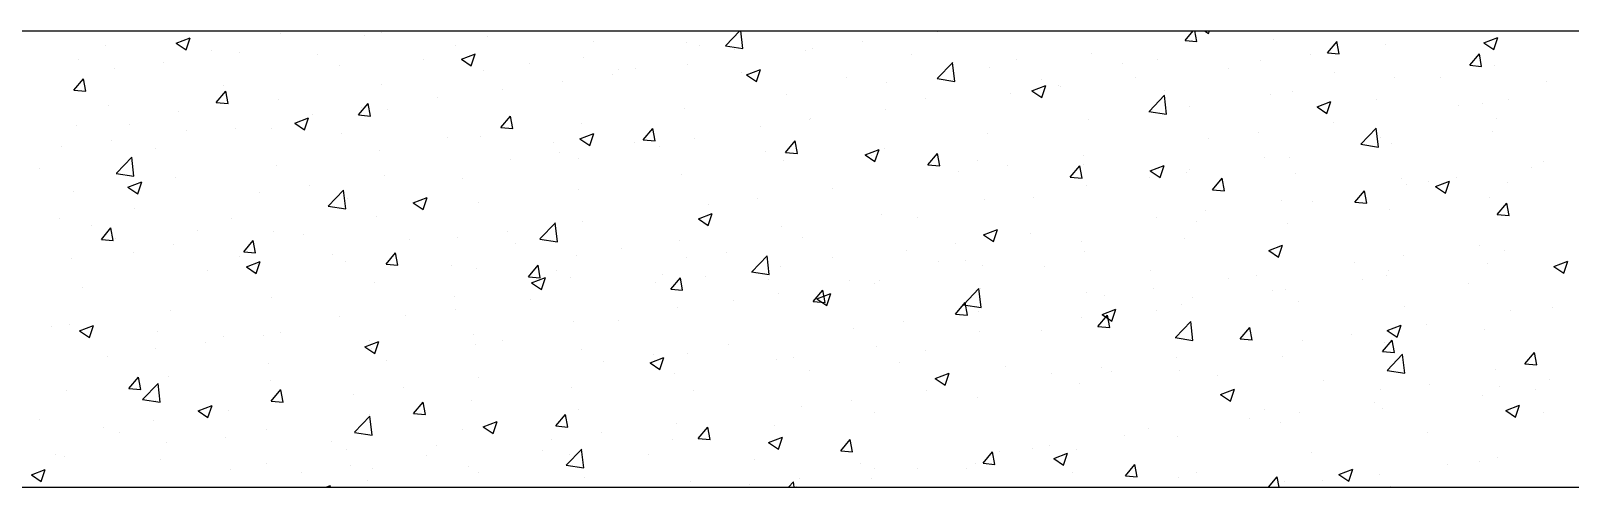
# Model space of a CAD drawing. Header units: millimetres. Extents: x 331487 to 517269, y 198509 to 399936.
# Drawn here: x 422219 to 422995, y 324819 to 325049 of the extents above; entities that cross this region are included whole.
import ezdxf

# ---------------------------------------------------------------- set-up
doc = ezdxf.new("R2010")
doc.units = ezdxf.units.MM
doc.header["$MEASUREMENT"] = 0
doc.layers.add('COLUMN', color=6, linetype='Continuous')

msp = doc.modelspace()

# ---------------------------------------------------------------- linework, layer by layer
at = {"layer": 'COLUMN'}
for p, q in [((421804.35, 325048.51), (423704.35, 325048.51)), ((421804.35, 324818.51), (423704.35, 324818.51))]:
    msp.add_line(p, q, dxfattribs=at)
at = {"layer": 'COLUMN', "color": 2, "linetype": 'Continuous'}
for p, q in [((422292.18, 325042.28), (422299.18, 325044.97)), ((422297.15, 325038.92), (422299.18, 325044.96)), ((422344.89, 325047.32), (422344.89, 325047.32)), ((422386.98, 325046.01), (422386.98, 325046.01)), ((422395.54, 325047.67), (422395.54, 325047.67)), ((422448.92, 325045.41), (422448.92, 325045.41)), ((422502.3, 325043.15), (422502.3, 325043.15)), ((422549.4, 325042.47), (422549.4, 325042.47)), ((422568.91, 325041), (422576.12, 325048.51)), ((422577.77, 325039.59), (422576.73, 325048.51)), ((422637.83, 325043.06), (422637.83, 325043.06)), ((422675.71, 325048.04), (422675.71, 325048.04)), ((422800.54, 325043.66), (422804.61, 325048.51)), ((422800.54, 325043.66), (422806.52, 325043.13)), ((422803.84, 325043.56), (422803.84, 325043.56)), ((422806.51, 325043.13), (422805.52, 325048.51)), ((422810.3, 325048.51), (422812.32, 325047.15)), ((422812.31, 325047.15), (422812.77, 325048.51)), ((422844.9, 325044.17), (422844.9, 325044.17)), ((422872.26, 325037.38), (422877.09, 325043.13)), ((422878.24, 325036.85), (422877.08, 325043.12)), ((422951.06, 325042.5), (422958.06, 325045.18)), ((422951.06, 325042.5), (422956.03, 325039.14)), ((422956.03, 325039.14), (422958.05, 325045.18)), ((422256.48, 325041), (422256.48, 325041)), ((422292.18, 325042.28), (422297.16, 325038.92)), ((422294.38, 325040.92), (422294.38, 325040.92)), ((422309.86, 325038.74), (422309.86, 325038.74)), ((422323.83, 325037.69), (422323.83, 325037.69)), ((422363.24, 325036.49), (422363.24, 325036.49)), ((422432.84, 325041.06), (422432.84, 325041.06)), ((422435.9, 325034.27), (422442.9, 325036.96)), ((422440.87, 325030.91), (422442.89, 325036.96)), ((422497.47, 325034.97), (422497.47, 325034.97)), ((422555.69, 325040.9), (422555.69, 325040.9)), ((422568.88, 325040.96), (422577.77, 325039.58)), ((422573.44, 325039.13), (422573.44, 325039.13)), ((422609.07, 325038.64), (422609.07, 325038.64)), ((422612.8, 325039.76), (422612.8, 325039.76)), ((422662.45, 325036.39), (422662.45, 325036.39)), ((422753.33, 325037.16), (422753.33, 325037.16)), ((422863.65, 325036.81), (422863.65, 325036.81)), ((422872.26, 325037.38), (422878.24, 325036.86)), ((422901.52, 325041.79), (422901.52, 325041.79)), ((422943.99, 325031.11), (422948.81, 325036.85)), ((422949.97, 325030.58), (422948.81, 325036.85)), ((422243.03, 325033.88), (422243.03, 325033.88)), ((422260.92, 325029.41), (422260.92, 325029.41)), ((422285.95, 325032.71), (422285.95, 325032.71)), ((422374.52, 325031.05), (422374.52, 325031.05)), ((422416.62, 325034.23), (422416.62, 325034.23)), ((422435.9, 325034.27), (422440.87, 325030.91)), ((422446.96, 325028.57), (422446.96, 325028.57)), ((422470.01, 325031.98), (422470.01, 325031.98)), ((422515.12, 325029.11), (422515.12, 325029.11)), ((422523.39, 325029.72), (422523.39, 325029.72)), ((422549.64, 325031.45), (422549.64, 325031.45)), ((422576.77, 325027.47), (422576.77, 325027.47)), ((422579.61, 325026.26), (422586.61, 325028.95)), ((422584.58, 325022.9), (422586.61, 325028.95)), ((422675.64, 325024.45), (422683.42, 325032.57)), ((422684.49, 325023.03), (422683.39, 325032.53)), ((422701.98, 325030.12), (422701.98, 325030.12)), ((422715.83, 325034.13), (422715.83, 325034.13)), ((422769.21, 325031.88), (422769.21, 325031.88)), ((422786.59, 325034.16), (422786.59, 325034.16)), ((422822.6, 325029.62), (422822.6, 325029.62)), ((422838.62, 325033.51), (422838.62, 325033.51)), ((422875.98, 325027.37), (422875.98, 325027.37)), ((422943.99, 325031.11), (422949.97, 325030.58)), ((422956.41, 325031.22), (422956.41, 325031.22)), ((422240.61, 325018.64), (422245.43, 325024.38)), ((422246.58, 325018.11), (422245.42, 325024.38)), ((422316.2, 325021.04), (422316.2, 325021.04)), ((422395.61, 325021.53), (422395.61, 325021.53)), ((422456.8, 325019.1), (422456.8, 325019.1)), ((422486.74, 325023.16), (422486.74, 325023.16)), ((422511.77, 325026.46), (422511.77, 325026.46)), ((422579.61, 325026.26), (422584.58, 325022.9)), ((422630.15, 325025.21), (422630.15, 325025.21)), ((422650.04, 325022.62), (422650.04, 325022.62)), ((422675.6, 325024.41), (422684.49, 325023.03)), ((422683.53, 325022.96), (422683.53, 325022.96)), ((422723.32, 325018.25), (422730.32, 325020.94)), ((422728.27, 325024.15), (422728.27, 325024.15)), ((422728.29, 325014.9), (422730.32, 325020.94)), ((422736.92, 325020.7), (422736.92, 325020.7)), ((422737.59, 325020.21), (422737.59, 325020.21)), ((422775.46, 325025.2), (422775.46, 325025.2)), ((422905.9, 325024.81), (422905.9, 325024.81)), ((422929.36, 325025.11), (422929.36, 325025.11)), ((422982.74, 325022.86), (422982.74, 325022.86)), ((422240.61, 325018.64), (422246.58, 325018.12)), ((422312.33, 325012.36), (422317.15, 325018.11)), ((422312.33, 325012.36), (422318.31, 325011.84)), ((422318.31, 325011.84), (422317.15, 325018.1)), ((422343.67, 325014.03), (422343.67, 325014.03)), ((422384.06, 325006.09), (422388.88, 325011.83)), ((422390.03, 325005.56), (422388.88, 325011.83)), ((422423.58, 325014.85), (422423.58, 325014.85)), ((422599.53, 325016.22), (422599.53, 325016.22)), ((422669.95, 325014.14), (422669.95, 325014.14)), ((422712.55, 325016.91), (422712.55, 325016.91)), ((422723.32, 325018.25), (422728.3, 325014.9)), ((422782.36, 325007.9), (422790.15, 325016.01)), ((422791.22, 325006.48), (422790.11, 325015.98)), ((422790.3, 325018.44), (422790.3, 325018.44)), ((422843.68, 325016.19), (422843.68, 325016.19)), ((422854.56, 325017.77), (422854.56, 325017.77)), ((422867.03, 325010.24), (422874.04, 325012.93)), ((422872, 325006.89), (422874.03, 325012.93)), ((422897.06, 325013.93), (422897.06, 325013.93)), ((422950.45, 325011.68), (422950.45, 325011.68)), ((422963.41, 325013.96), (422963.41, 325013.96)), ((422257.88, 325011.03), (422257.88, 325011.03)), ((422293.16, 325007.63), (422293.16, 325007.63)), ((422351.87, 325002.02), (422358.87, 325004.7)), ((422356.84, 324998.66), (422358.87, 325004.7)), ((422360.67, 325006.57), (422360.67, 325006.57)), ((422384.06, 325006.09), (422390.03, 325005.57)), ((422385.71, 325009.86), (422385.71, 325009.86)), ((422398.48, 325009.09), (422398.48, 325009.09)), ((422455.78, 324999.81), (422460.6, 325005.56)), ((422461.76, 324999.28), (422460.6, 325005.55)), ((422548.19, 325009.18), (422548.19, 325009.18)), ((422611.53, 325003.61), (422611.53, 325003.61)), ((422611.63, 325004.13), (422611.63, 325004.13)), ((422649.4, 325008.6), (422649.4, 325008.6)), ((422752.11, 325003.87), (422752.11, 325003.87)), ((422782.32, 325007.86), (422791.22, 325006.48)), ((422802.62, 325010.27), (422802.62, 325010.27)), ((422867.03, 325010.24), (422872.01, 325006.89)), ((422938.37, 325010.67), (422938.37, 325010.67)), ((422957.41, 325004.53), (422957.41, 325004.53)), ((422241.82, 325000.59), (422241.82, 325000.59)), ((422268.88, 325001.35), (422268.88, 325001.35)), ((422297.52, 324998.25), (422297.52, 324998.25)), ((422322.26, 324999.09), (422322.26, 324999.09)), ((422340.17, 324999.08), (422340.17, 324999.08)), ((422351.87, 325002.02), (422356.85, 324998.66)), ((422375.64, 324996.83), (422375.64, 324996.83)), ((422455.78, 324999.81), (422461.76, 324999.29)), ((422495.59, 324994.01), (422502.59, 324996.69)), ((422496.25, 325001.68), (422496.25, 325001.68)), ((422500.56, 324990.65), (422502.58, 324996.69)), ((422527.51, 324993.54), (422532.33, 324999.28)), ((422533.48, 324993.01), (422532.33, 324999.28)), ((422586.49, 325000.32), (422586.49, 325000.32)), ((422700.77, 324996.83), (422700.77, 324996.83)), ((422837.34, 324997.37), (422837.34, 324997.37)), ((422875.22, 325002.35), (422875.22, 325002.35)), ((422889.08, 324991.34), (422896.87, 324999.46)), ((422897.94, 324989.93), (422896.84, 324999.43)), ((422955.2, 324997.93), (422955.2, 324997.93)), ((422234.61, 324989.97), (422234.61, 324989.97)), ((422259.65, 324993.27), (422259.65, 324993.27)), ((422281.85, 324989.07), (422281.85, 324989.07)), ((422394.4, 324988.24), (422394.4, 324988.24)), ((422429.03, 324994.58), (422429.03, 324994.58)), ((422445.74, 324995.28), (422445.74, 324995.28)), ((422482.41, 324992.32), (422482.41, 324992.32)), ((422495.59, 324994.01), (422500.56, 324990.65)), ((422523.34, 324992), (422523.34, 324992)), ((422527.51, 324993.54), (422533.49, 324993.02)), ((422535.79, 324990.07), (422535.79, 324990.07)), ((422553.31, 324994.12), (422553.31, 324994.12)), ((422599.24, 324987.26), (422604.06, 324993.01)), ((422605.21, 324986.73), (422604.05, 324993)), ((422639.3, 324986), (422646.3, 324988.69)), ((422644.27, 324982.64), (422646.3, 324988.68)), ((422648.83, 324989.33), (422648.83, 324989.33)), ((422812.31, 324994.07), (422812.31, 324994.07)), ((422889.05, 324991.31), (422897.94, 324989.93)), ((422899.09, 324994.52), (422899.09, 324994.52)), ((422904.69, 324991.52), (422904.69, 324991.52)), ((422262, 324976.69), (422269.79, 324984.81)), ((422270.86, 324975.28), (422269.75, 324984.77)), ((422342.46, 324980.74), (422342.46, 324980.74)), ((422460.43, 324983.72), (422460.43, 324983.72)), ((422485.46, 324987.02), (422485.46, 324987.02)), ((422494.99, 324984.11), (422494.99, 324984.11)), ((422589.17, 324987.81), (422589.17, 324987.81)), ((422598.32, 324982.93), (422598.32, 324982.93)), ((422599.24, 324987.26), (422605.21, 324986.74)), ((422639.3, 324986), (422644.27, 324982.64)), ((422642.55, 324985.56), (422642.55, 324985.56)), ((422670.96, 324980.99), (422675.78, 324986.73)), ((422670.96, 324980.99), (422676.94, 324980.46)), ((422676.94, 324980.46), (422675.78, 324986.73)), ((422695.94, 324983.3), (422695.94, 324983.3)), ((422711.28, 324980.77), (422711.28, 324980.77)), ((422742.69, 324974.71), (422747.51, 324980.46)), ((422748.66, 324974.18), (422747.51, 324980.45)), ((422749.15, 324985.76), (422749.15, 324985.76)), ((422749.32, 324981.05), (422749.32, 324981.05)), ((422783.01, 324977.99), (422790.01, 324980.68)), ((422787.98, 324974.63), (422790.01, 324980.68)), ((422840.78, 324984.51), (422840.78, 324984.51)), ((422853.34, 324984.48), (422853.34, 324984.48)), ((422981.37, 324982.57), (422981.37, 324982.57)), ((422223.53, 324979.06), (422223.53, 324979.06)), ((422261.96, 324976.66), (422270.86, 324975.28)), ((422291.95, 324974.34), (422291.95, 324974.34)), ((422397.27, 324975.41), (422397.27, 324975.41)), ((422436.67, 324974.1), (422436.67, 324974.1)), ((422546.97, 324975.89), (422546.97, 324975.89)), ((422686.25, 324977.47), (422686.25, 324977.47)), ((422742.69, 324974.71), (422748.66, 324974.19)), ((422782.46, 324974.49), (422782.46, 324974.49)), ((422783.01, 324977.99), (422787.99, 324974.63)), ((422801.4, 324976.99), (422801.4, 324976.99)), ((422802.7, 324978.79), (422802.7, 324978.79)), ((422814.41, 324968.44), (422819.23, 324974.18)), ((422820.39, 324967.91), (422819.23, 324974.18)), ((422856.08, 324976.54), (422856.08, 324976.54)), ((422909.47, 324974.28), (422909.47, 324974.28)), ((422923.06, 324972.56), (422923.06, 324972.56)), ((422926.72, 324969.98), (422933.73, 324972.67)), ((422931.7, 324966.62), (422933.72, 324972.67)), ((422937.1, 324974.52), (422937.1, 324974.52)), ((422974.97, 324979.51), (422974.97, 324979.51)), ((422240.6, 324967.3), (422240.6, 324967.3)), ((422267.85, 324969.76), (422274.85, 324972.45)), ((422267.85, 324969.76), (422272.82, 324966.41)), ((422272.82, 324966.41), (422274.85, 324972.45)), ((422334.37, 324967.13), (422334.37, 324967.13)), ((422359.4, 324970.42), (422359.4, 324970.42)), ((422368.72, 324960.14), (422376.51, 324968.26)), ((422377.58, 324958.73), (422376.47, 324968.22)), ((422495.03, 324968.39), (422495.03, 324968.39)), ((422623.09, 324969.16), (422623.09, 324969.16)), ((422750.89, 324970.58), (422750.89, 324970.58)), ((422814.41, 324968.44), (422820.39, 324967.91)), ((422886.14, 324962.16), (422890.96, 324967.91)), ((422892.11, 324961.63), (422890.96, 324967.9)), ((422912.06, 324971.23), (422912.06, 324971.23)), ((422926.72, 324969.98), (422931.7, 324966.63)), ((422962.85, 324972.02), (422962.85, 324972.02)), ((422271.21, 324958.81), (422271.21, 324958.81)), ((422368.69, 324960.1), (422377.58, 324958.72)), ((422378.36, 324964.09), (422378.36, 324964.09)), ((422411.56, 324961.75), (422418.57, 324964.44)), ((422411.56, 324961.75), (422416.54, 324958.4)), ((422416.53, 324958.4), (422418.56, 324964.44)), ((422444.52, 324961.99), (422444.52, 324961.99)), ((422560.19, 324960.88), (422560.19, 324960.88)), ((422585.22, 324964.17), (422585.22, 324964.17)), ((422699.55, 324963.54), (422699.55, 324963.54)), ((422724.14, 324964.48), (422724.14, 324964.48)), ((422811.04, 324957.92), (422811.04, 324957.92)), ((422848.91, 324962.91), (422848.91, 324962.91)), ((422864.74, 324962.55), (422864.74, 324962.55)), ((422886.14, 324962.16), (422892.12, 324961.64)), ((422903.47, 324958.23), (422903.47, 324958.23)), ((422953.98, 324964.64), (422953.98, 324964.64)), ((422957.87, 324955.89), (422962.69, 324961.63)), ((422963.84, 324955.36), (422962.68, 324961.63)), ((422233.34, 324953.83), (422233.34, 324953.83)), ((422249.41, 324950.25), (422249.41, 324950.25)), ((422320.04, 324954.08), (422320.04, 324954.08)), ((422393.18, 324954.95), (422393.18, 324954.95)), ((422475.44, 324943.59), (422483.23, 324951.71)), ((422484.3, 324942.17), (422483.2, 324951.67)), ((422497.03, 324952.56), (422497.03, 324952.56)), ((422555.28, 324953.75), (422562.28, 324956.43)), ((422555.28, 324953.75), (422560.25, 324950.39)), ((422560.25, 324950.39), (422562.28, 324956.43)), ((422597.1, 324949.64), (422597.1, 324949.64)), ((422647.61, 324956.04), (422647.61, 324956.04)), ((422665.82, 324954.47), (422665.82, 324954.47)), ((422786, 324954.63), (422786, 324954.63)), ((422806.42, 324952.54), (422806.42, 324952.54)), ((422852.13, 324951.19), (422852.13, 324951.19)), ((422957.87, 324955.89), (422963.84, 324955.36)), ((422254.48, 324943.42), (422259.3, 324949.16)), ((422254.48, 324943.42), (422260.46, 324942.9)), ((422260.46, 324942.89), (422259.3, 324949.16)), ((422261.72, 324944.07), (422261.72, 324944.07)), ((422302.79, 324947.99), (422302.79, 324947.99)), ((422326.21, 324937.14), (422331.03, 324942.89)), ((422332.18, 324936.62), (422331.03, 324942.88)), ((422341.24, 324947.45), (422341.24, 324947.45)), ((422356.17, 324945.74), (422356.17, 324945.74)), ((422409.55, 324943.48), (422409.55, 324943.48)), ((422434.12, 324944.28), (422434.12, 324944.28)), ((422459.16, 324947.58), (422459.16, 324947.58)), ((422475.41, 324943.55), (422484.3, 324942.17)), ((422545.76, 324942.6), (422545.76, 324942.6)), ((422607.5, 324944.46), (422607.5, 324944.46)), ((422698.99, 324945.74), (422705.99, 324948.42)), ((422698.99, 324945.74), (422703.96, 324942.38)), ((422703.96, 324942.38), (422705.99, 324948.42)), ((422722.85, 324946.31), (422722.85, 324946.31)), ((422748.1, 324942.53), (422748.1, 324942.53)), ((422800.19, 324943.7), (422800.19, 324943.7)), ((422239.39, 324934.01), (422239.39, 324934.01)), ((422270.49, 324936.81), (422270.49, 324936.81)), ((422290.73, 324941.05), (422290.73, 324941.05)), ((422323.87, 324934.56), (422323.87, 324934.56)), ((422326.21, 324937.14), (422332.18, 324936.62)), ((422370.97, 324935.97), (422370.97, 324935.97)), ((422397.93, 324930.87), (422402.75, 324936.61)), ((422403.91, 324930.34), (422402.75, 324936.61)), ((422462.93, 324941.22), (422462.93, 324941.22)), ((422493.82, 324935.1), (422493.82, 324935.1)), ((422516.32, 324938.97), (422516.32, 324938.97)), ((422549.18, 324934.45), (422549.18, 324934.45)), ((422569.7, 324936.71), (422569.7, 324936.71)), ((422582.17, 324927.04), (422589.96, 324935.15)), ((422591.03, 324925.62), (422589.92, 324935.12)), ((422623.08, 324934.46), (422623.08, 324934.46)), ((422659.94, 324938.03), (422659.94, 324938.03)), ((422684.97, 324941.33), (422684.97, 324941.33)), ((422749.68, 324937.29), (422749.68, 324937.29)), ((422842.7, 324937.73), (422849.7, 324940.42)), ((422842.7, 324937.73), (422847.68, 324934.37)), ((422847.67, 324934.37), (422849.7, 324940.41)), ((422910.79, 324935.08), (422910.79, 324935.08)), ((422948.66, 324940.07), (422948.66, 324940.07)), ((422961.25, 324937.56), (422961.25, 324937.56)), ((422308.06, 324927.68), (422308.06, 324927.68)), ((422327.54, 324929.5), (422334.54, 324932.19)), ((422327.54, 324929.5), (422332.52, 324926.15)), ((422332.51, 324926.14), (422334.54, 324932.19)), ((422333.09, 324930.98), (422333.09, 324930.98)), ((422377.25, 324932.3), (422377.25, 324932.3)), ((422397.93, 324930.87), (422403.91, 324930.35)), ((422430.64, 324930.05), (422430.64, 324930.05)), ((422443.31, 324928.7), (422443.31, 324928.7)), ((422469.66, 324924.59), (422474.48, 324930.34)), ((422475.63, 324924.07), (422474.48, 324930.33)), ((422484.02, 324927.79), (422484.02, 324927.79)), ((422582.13, 324927), (422591.03, 324925.62)), ((422596.79, 324929.72), (422596.79, 324929.72)), ((422676.46, 324932.2), (422676.46, 324932.2)), ((422689.78, 324932.52), (422689.78, 324932.52)), ((422698.33, 324930.25), (422698.33, 324930.25)), ((422729.85, 324929.95), (422729.85, 324929.95)), ((422783.23, 324927.69), (422783.23, 324927.69)), ((422885.76, 324931.78), (422885.76, 324931.78)), ((422902.93, 324927.55), (422902.93, 324927.55)), ((422952.76, 324931.35), (422952.76, 324931.35)), ((422986.42, 324929.72), (422993.42, 324932.41)), ((422986.42, 324929.72), (422991.39, 324926.36)), ((422991.39, 324926.36), (422993.41, 324932.41)), ((422244.91, 324919.37), (422244.91, 324919.37)), ((422391.96, 324921.66), (422391.96, 324921.66)), ((422469.66, 324924.59), (422475.64, 324924.07)), ((422471.25, 324921.49), (422478.26, 324924.18)), ((422471.25, 324921.49), (422476.23, 324918.14)), ((422476.23, 324918.14), (422478.25, 324924.18)), ((422490.86, 324924.44), (422490.86, 324924.44)), ((422533.88, 324921.44), (422533.88, 324921.44)), ((422537.4, 324925.54), (422537.4, 324925.54)), ((422541.38, 324918.32), (422546.21, 324924.06)), ((422541.38, 324918.32), (422547.36, 324917.8)), ((422547.36, 324917.79), (422546.2, 324924.06)), ((422558.91, 324924.73), (422558.91, 324924.73)), ((422590.78, 324923.28), (422590.78, 324923.28)), ((422631.46, 324922.51), (422631.46, 324922.51)), ((422644.17, 324921.03), (422644.17, 324921.03)), ((422646.39, 324922.76), (422646.39, 324922.76)), ((422688.89, 324910.48), (422696.68, 324918.6)), ((422697.75, 324909.07), (422696.65, 324918.57)), ((422697.55, 324918.77), (422697.55, 324918.77)), ((422784.73, 324918.48), (422784.73, 324918.48)), ((422822.6, 324923.47), (422822.6, 324923.47)), ((422836.61, 324925.44), (422836.61, 324925.44)), ((422889.99, 324923.18), (422889.99, 324923.18)), ((422902.25, 324924.95), (422902.25, 324924.95)), ((422943.37, 324920.93), (422943.37, 324920.93)), ((422340.02, 324914.16), (422340.02, 324914.16)), ((422432.55, 324914.43), (422432.55, 324914.43)), ((422470.72, 324913.12), (422470.72, 324913.12)), ((422573.14, 324912.5), (422573.14, 324912.5)), ((422595.88, 324916.35), (422595.88, 324916.35)), ((422613.11, 324912.04), (422617.93, 324917.79)), ((422613.11, 324912.04), (422619.09, 324911.52)), ((422614.97, 324913.48), (422621.97, 324916.17)), ((422614.97, 324913.48), (422619.94, 324910.13)), ((422619.09, 324911.52), (422617.93, 324917.78)), ((422619.94, 324910.13), (422621.97, 324916.17)), ((422684.84, 324905.77), (422689.66, 324911.51)), ((422690.81, 324905.24), (422689.66, 324911.51)), ((422750.93, 324916.51), (422750.93, 324916.51)), ((422759.7, 324915.19), (422759.7, 324915.19)), ((422804.31, 324914.26), (422804.31, 324914.26)), ((422844.61, 324917.54), (422844.61, 324917.54)), ((422850.91, 324917.9), (422850.91, 324917.9)), ((422857.69, 324912), (422857.69, 324912)), ((422289.51, 324907.76), (422289.51, 324907.76)), ((422374.23, 324904.42), (422374.23, 324904.42)), ((422407.82, 324904.84), (422407.82, 324904.84)), ((422432.85, 324908.14), (422432.85, 324908.14)), ((422544.54, 324909.31), (422544.54, 324909.31)), ((422684.84, 324905.77), (422690.81, 324905.25)), ((422688.86, 324910.45), (422697.75, 324909.07)), ((422696.54, 324906.87), (422696.54, 324906.87)), ((422748.46, 324904), (422748.46, 324904)), ((422756.56, 324899.49), (422761.38, 324905.24)), ((422758.68, 324905.47), (422765.68, 324908.16)), ((422758.68, 324905.47), (422763.65, 324902.12)), ((422762.54, 324898.96), (422761.38, 324905.23)), ((422763.65, 324902.12), (422765.68, 324908.16)), ((422786.29, 324907.53), (422786.29, 324907.53)), ((422798.97, 324910.41), (422798.97, 324910.41)), ((422911.08, 324909.75), (422911.08, 324909.75)), ((422964.46, 324907.49), (422964.46, 324907.49)), ((422985.51, 324908.94), (422985.51, 324908.94)), ((422229.51, 324899.42), (422229.51, 324899.42)), ((422238.17, 324900.72), (422238.17, 324900.72)), ((422243.52, 324897.25), (422250.52, 324899.94)), ((422243.52, 324897.25), (422248.49, 324893.89)), ((422248.49, 324893.89), (422250.52, 324899.93)), ((422282.89, 324897.16), (422282.89, 324897.16)), ((422344.66, 324896.53), (422344.66, 324896.53)), ((422442.09, 324895.41), (422442.09, 324895.41)), ((422492.6, 324901.81), (422492.6, 324901.81)), ((422514.83, 324902.49), (422514.83, 324902.49)), ((422633.63, 324898.59), (422633.63, 324898.59)), ((422658.67, 324901.89), (422658.67, 324901.89)), ((422697.12, 324896.96), (422697.12, 324896.96)), ((422727.97, 324897.52), (422727.97, 324897.52)), ((422756.56, 324899.49), (422762.54, 324898.97)), ((422795.62, 324893.93), (422803.41, 324902.05)), ((422804.48, 324892.52), (422803.37, 324902.01)), ((422828.29, 324893.22), (422833.11, 324898.96)), ((422834.26, 324892.69), (422833.11, 324898.96)), ((422884.48, 324895.64), (422884.48, 324895.64)), ((422902.39, 324897.47), (422909.39, 324900.15)), ((422902.39, 324897.47), (422907.37, 324894.11)), ((422907.36, 324894.11), (422909.39, 324900.15)), ((422922.36, 324900.62), (422922.36, 324900.62)), ((422951.55, 324898.06), (422951.55, 324898.06)), ((422281.75, 324888.24), (422281.75, 324888.24)), ((422306.79, 324891.54), (422306.79, 324891.54)), ((422315.91, 324894.41), (422315.91, 324894.41)), ((422336.27, 324894.9), (422336.27, 324894.9)), ((422387.23, 324889.24), (422394.23, 324891.93)), ((422387.23, 324889.24), (422392.21, 324885.88)), ((422389.66, 324892.65), (422389.66, 324892.65)), ((422390.75, 324888.37), (422390.75, 324888.37)), ((422392.2, 324885.88), (422394.23, 324891.93)), ((422443.04, 324890.39), (422443.04, 324890.39)), ((422456.51, 324892.48), (422456.51, 324892.48)), ((422496.42, 324888.14), (422496.42, 324888.14)), ((422570.48, 324890.28), (422570.48, 324890.28)), ((422645.18, 324889.47), (422645.18, 324889.47)), ((422669.65, 324887.51), (422669.65, 324887.51)), ((422795.58, 324893.9), (422804.48, 324892.52)), ((422828.29, 324893.22), (422834.27, 324892.7)), ((422859.45, 324892.34), (422859.45, 324892.34)), ((422900.01, 324886.94), (422904.84, 324892.69)), ((422901.04, 324891.66), (422901.04, 324891.66)), ((422905.99, 324886.41), (422904.83, 324892.68)), ((422257.59, 324884.4), (422257.59, 324884.4)), ((422338.81, 324880.87), (422338.81, 324880.87)), ((422398.19, 324882.46), (422398.19, 324882.46)), ((422507.57, 324881.99), (422507.57, 324881.99)), ((422530.94, 324881.23), (422537.95, 324883.92)), ((422530.95, 324881.23), (422535.92, 324877.87)), ((422532.61, 324885.29), (422532.61, 324885.29)), ((422535.92, 324877.87), (422537.94, 324883.92)), ((422549.8, 324885.88), (422549.8, 324885.88)), ((422594.67, 324883.06), (422594.67, 324883.06)), ((422603.19, 324883.63), (422603.19, 324883.63)), ((422656.57, 324881.37), (422656.57, 324881.37)), ((422796.3, 324884.03), (422796.3, 324884.03)), ((422849.69, 324884.61), (422849.69, 324884.61)), ((422900.01, 324886.94), (422905.99, 324886.42)), ((422902.34, 324877.38), (422910.13, 324885.5)), ((422911.2, 324875.97), (422910.09, 324885.46)), ((422971.74, 324880.67), (422976.56, 324886.41)), ((422971.74, 324880.67), (422977.72, 324880.14)), ((422977.72, 324880.14), (422976.56, 324886.41)), ((422268.36, 324868.2), (422273.18, 324873.95)), ((422274.33, 324867.67), (422273.17, 324873.94)), ((422288.3, 324874.47), (422288.3, 324874.47)), ((422339.87, 324872.45), (422339.87, 324872.45)), ((422444.42, 324873.68), (422444.42, 324873.68)), ((422543.32, 324876.02), (422543.32, 324876.02)), ((422611.34, 324877.5), (422611.34, 324877.5)), ((422674.66, 324873.22), (422681.66, 324875.91)), ((422674.66, 324873.22), (422679.63, 324869.87)), ((422679.63, 324869.87), (422681.66, 324875.91)), ((422709.95, 324879.12), (422709.95, 324879.12)), ((422733.39, 324875.75), (422733.39, 324875.75)), ((422758.42, 324879.04), (422758.42, 324879.04)), ((422763.33, 324876.86), (422763.33, 324876.86)), ((422797.76, 324877.12), (422797.76, 324877.12)), ((422816.71, 324874.61), (422816.71, 324874.61)), ((422870.1, 324872.35), (422870.1, 324872.35)), ((422902.31, 324877.34), (422911.2, 324875.96)), ((422957.12, 324877.9), (422957.12, 324877.9)), ((422984.24, 324872.79), (422984.24, 324872.79)), ((422236.95, 324867.43), (422236.95, 324867.43)), ((422268.36, 324868.2), (422274.33, 324867.68)), ((422275.25, 324862.73), (422283.04, 324870.85)), ((422284.11, 324861.31), (422283.01, 324870.81)), ((422340.08, 324861.93), (422344.9, 324867.67)), ((422346.06, 324861.4), (422344.9, 324867.66)), ((422381.51, 324865.4), (422381.51, 324865.4)), ((422406.54, 324868.69), (422406.54, 324868.69)), ((422491.39, 324868.53), (422491.39, 324868.53)), ((422553.02, 324867.49), (422553.02, 324867.49)), ((422670.23, 324867.43), (422670.23, 324867.43)), ((422747.25, 324870.72), (422747.25, 324870.72)), ((422818.37, 324865.21), (422825.37, 324867.9)), ((422818.37, 324865.21), (422823.35, 324861.86)), ((422823.34, 324861.86), (422825.37, 324867.9)), ((422898.8, 324867.89), (422898.8, 324867.89)), ((422923.48, 324870.09), (422923.48, 324870.09)), ((422950.33, 324864.77), (422950.33, 324864.77)), ((422959.21, 324869.5), (422959.21, 324869.5)), ((422976.86, 324867.84), (422976.86, 324867.84)), ((422275.22, 324862.69), (422284.11, 324861.31)), ((422281.55, 324862.44), (422281.55, 324862.44)), ((422303.21, 324856.99), (422310.21, 324859.67)), ((422303.21, 324856.99), (422308.18, 324853.63)), ((422308.18, 324853.63), (422310.21, 324859.67)), ((422318.35, 324857.08), (422318.35, 324857.08)), ((422340.08, 324861.93), (422346.06, 324861.4)), ((422411.81, 324855.65), (422416.63, 324861.4)), ((422417.78, 324855.12), (422416.63, 324861.39)), ((422440.88, 324862.12), (422440.88, 324862.12)), ((422494.7, 324857.48), (422494.7, 324857.48)), ((422607.33, 324859.15), (422607.33, 324859.15)), ((422632.36, 324862.45), (422632.36, 324862.45)), ((422643.96, 324856.18), (422643.96, 324856.18)), ((422695.9, 324863.67), (422695.9, 324863.67)), ((422840.48, 324857.88), (422840.48, 324857.88)), ((422858.18, 324856.2), (422858.18, 324856.2)), ((422896.05, 324861.18), (422896.05, 324861.18)), ((422899.82, 324858.37), (422899.82, 324858.37)), ((422962.08, 324857.2), (422969.09, 324859.89)), ((422962.08, 324857.2), (422967.06, 324853.85)), ((422967.05, 324853.85), (422969.08, 324859.89)), ((422223.23, 324852.43), (422223.23, 324852.43)), ((422255.45, 324848.8), (422255.45, 324848.8)), ((422280.48, 324852.1), (422280.48, 324852.1)), ((422381.98, 324846.18), (422389.77, 324854.29)), ((422389.53, 324855.08), (422389.53, 324855.08)), ((422390.84, 324844.76), (422389.73, 324854.26)), ((422411.81, 324855.65), (422417.78, 324855.13)), ((422446.92, 324848.98), (422453.92, 324851.66)), ((422446.92, 324848.98), (422451.9, 324845.62)), ((422451.89, 324845.62), (422453.92, 324851.66)), ((422483.53, 324849.37), (422488.35, 324855.12)), ((422483.53, 324849.37), (422489.51, 324848.85)), ((422489.51, 324848.85), (422488.35, 324855.11)), ((422544.17, 324850.84), (422544.17, 324850.84)), ((422555.26, 324843.1), (422560.08, 324848.84)), ((422561.23, 324842.57), (422560.08, 324848.84)), ((422593.45, 324849.77), (422593.45, 324849.77)), ((422833.14, 324852.9), (422833.14, 324852.9)), ((422848.48, 324851.33), (422848.48, 324851.33)), ((422981.08, 324855.94), (422981.08, 324855.94)), ((422263.42, 324846.06), (422263.42, 324846.06)), ((422287.08, 324841.18), (422287.08, 324841.18)), ((422316.8, 324843.8), (422316.8, 324843.8)), ((422337.59, 324847.58), (422337.59, 324847.58)), ((422370.18, 324841.55), (422370.18, 324841.55)), ((422381.94, 324846.14), (422390.84, 324844.76)), ((422436.38, 324847.47), (422436.38, 324847.47)), ((422481.26, 324842.55), (422481.26, 324842.55)), ((422506.3, 324845.85), (422506.3, 324845.85)), ((422542.11, 324842.73), (422542.11, 324842.73)), ((422555.26, 324843.1), (422561.24, 324842.58)), ((422590.64, 324840.97), (422597.64, 324843.66)), ((422590.64, 324840.97), (422595.61, 324837.61)), ((422595.61, 324837.61), (422597.63, 324843.65)), ((422626.99, 324836.82), (422631.81, 324842.57)), ((422632.96, 324836.3), (422631.8, 324842.56)), ((422769.99, 324844.59), (422769.99, 324844.59)), ((422782.16, 324847.87), (422782.16, 324847.87)), ((422796.54, 324843.83), (422796.54, 324843.83)), ((422922.76, 324845.93), (422922.76, 324845.93)), ((422231.12, 324834.88), (422231.12, 324834.88)), ((422235.74, 324834.14), (422235.74, 324834.14)), ((422378.06, 324837.46), (422378.06, 324837.46)), ((422418.11, 324834.24), (422418.11, 324834.24)), ((422423.57, 324839.29), (422423.57, 324839.29)), ((422476.95, 324837.04), (422476.95, 324837.04)), ((422488.7, 324829.62), (422496.49, 324837.74)), ((422490.17, 324835.24), (422490.17, 324835.24)), ((422497.56, 324828.21), (422496.46, 324837.71)), ((422530.33, 324834.78), (422530.33, 324834.78)), ((422626.99, 324836.82), (422632.96, 324836.3)), ((422698.71, 324830.55), (422703.53, 324836.29)), ((422704.69, 324830.02), (422703.53, 324836.29)), ((422707.08, 324836.31), (422707.08, 324836.31)), ((422723.84, 324837.86), (422723.84, 324837.86)), ((422732.12, 324839.6), (422732.12, 324839.6)), ((422734.35, 324832.96), (422741.35, 324835.65)), ((422734.35, 324832.96), (422739.32, 324829.6)), ((422739.32, 324829.6), (422741.35, 324835.65)), ((422746.03, 324837.43), (422746.03, 324837.43)), ((422864.44, 324835.92), (422864.44, 324835.92)), ((422957.93, 324833.35), (422957.93, 324833.35)), ((422219.19, 324824.73), (422226.19, 324827.42)), ((422224.16, 324821.38), (422226.19, 324827.42)), ((422284.5, 324832.63), (422284.5, 324832.63)), ((422319.74, 324827.45), (422319.74, 324827.45)), ((422337.89, 324830.37), (422337.89, 324830.37)), ((422355.2, 324825.96), (422355.2, 324825.96)), ((422380.24, 324829.25), (422380.24, 324829.25)), ((422391.27, 324828.12), (422391.27, 324828.12)), ((422439.66, 324828.83), (422439.66, 324828.83)), ((422444.65, 324825.86), (422444.65, 324825.86)), ((422488.67, 324829.59), (422497.56, 324828.21)), ((422583.71, 324832.53), (422583.71, 324832.53)), ((422637.09, 324830.27), (422637.09, 324830.27)), ((422643.93, 324827.99), (422643.93, 324827.99)), ((422665.53, 324827.84), (422665.53, 324827.84)), ((422690.48, 324828.02), (422690.48, 324828.02)), ((422694.69, 324830.38), (422694.69, 324830.38)), ((422698.71, 324830.55), (422704.69, 324830.03)), ((422743.86, 324825.76), (422743.86, 324825.76)), ((422770.44, 324824.27), (422775.26, 324830.02)), ((422776.41, 324823.75), (422775.26, 324830.01)), ((422806.12, 324825.91), (422806.12, 324825.91)), ((422878.06, 324824.95), (422885.06, 324827.64)), ((422883.03, 324821.59), (422885.06, 324827.64)), ((422932.9, 324830.06), (422932.9, 324830.06)), ((422949.12, 324831.48), (422949.12, 324831.48)), ((422219.19, 324824.73), (422224.16, 324821.38)), ((422367.56, 324818.51), (422369.9, 324819.41)), ((422369.6, 324818.51), (422369.9, 324819.41)), ((422388.32, 324821.79), (422388.32, 324821.79)), ((422498.03, 324823.61), (422498.03, 324823.61)), ((422551.41, 324821.35), (422551.41, 324821.35)), ((422581.02, 324819.71), (422581.02, 324819.71)), ((422600.64, 324818.51), (422603.22, 324821.19)), ((422603.49, 324818.51), (422603.18, 324821.15)), ((422604.8, 324819.1), (422604.8, 324819.1)), ((422606.05, 324823), (422606.05, 324823)), ((422642.75, 324822.89), (422642.75, 324822.89)), ((422770.44, 324824.27), (422776.42, 324823.75)), ((422797.24, 324823.51), (422797.24, 324823.51)), ((422842.59, 324818.51), (422846.98, 324823.74)), ((422847.95, 324818.51), (422846.98, 324823.74)), ((422850.62, 324821.25), (422850.62, 324821.25)), ((422869.74, 324821.74), (422869.74, 324821.74)), ((422878.06, 324824.95), (422883.04, 324821.6)), ((422898.61, 324825.08), (422898.61, 324825.08)), ((422904.01, 324818.99), (422904.01, 324818.99))]:
    msp.add_line(p, q, dxfattribs=at)

doc.saveas('drawing.dxf')
